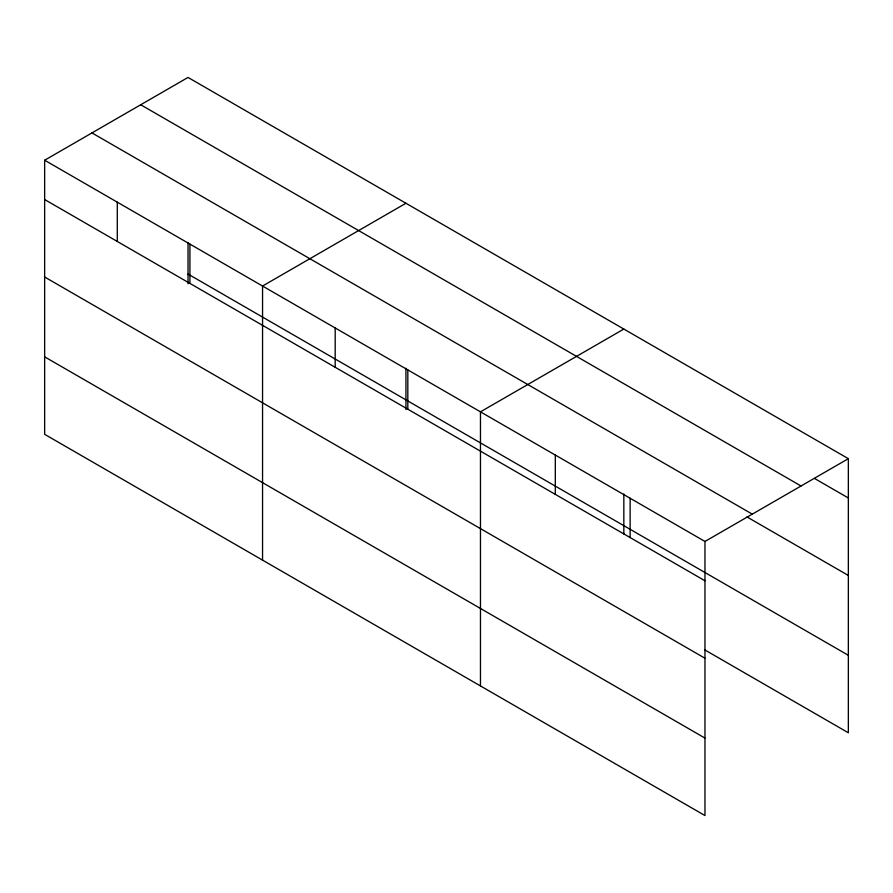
<?xml version="1.0" encoding="UTF-8"?>
<svg xmlns="http://www.w3.org/2000/svg" width="893" height="893" viewBox="0 0 893 893"><rect width="100%" height="100%" fill="white"/><g stroke="black" fill="none" stroke-linecap="round" stroke-linejoin="round"><path stroke-width="1.34" d="M704.968 658.241L704.968 541.459L44.65 160.227L44.65 434.322L704.968 815.555L704.968 658.241L44.65 277.009M704.711 649.847L848.35 732.773L848.35 458.678L188.032 77.445L44.65 160.227M405.935 203.258L262.553 286.028L262.553 560.123M623.839 329.059L480.467 411.84L480.467 685.936M704.968 541.459L848.35 458.678M814.55 478.469L848.35 497.981M140.714 104.76L801.032 485.993M91.968 132.912L752.286 514.145M746.961 516.924L848.35 575.46M188.032 274.062L848.35 655.295M44.65 199.53L704.968 580.763M44.65 356.843L704.968 738.076M630.134 498.249L630.134 537.564M623.839 494.019L623.839 533.981M555.301 455.05L555.301 494.354M407.822 369.903L407.822 409.206M405.935 368.217L405.935 409.552M335.188 327.965L335.188 367.28M189.919 244.102L189.919 283.405M188.032 242.405L188.032 283.751M117.284 202.164L117.284 241.467"/></g></svg>
